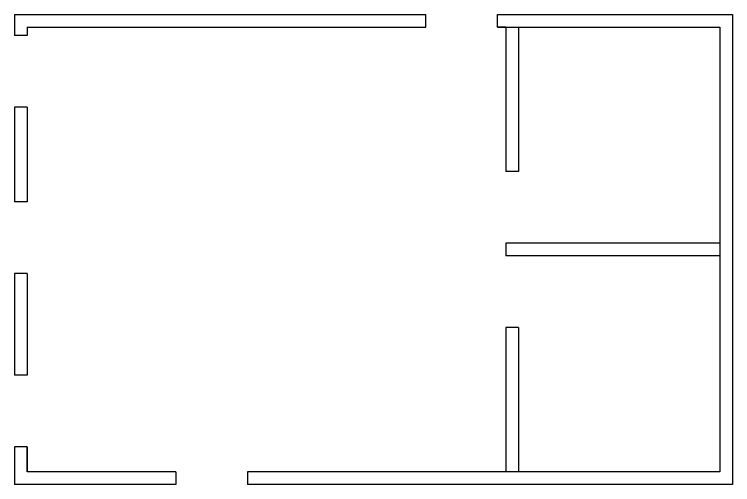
# Model space of a CAD drawing. Header units: millimetres. Extents: x 30849 to 148306, y 28561 to 116154.
# Drawn here: x 30849 to 39374, y 28561 to 34142 of the extents above; entities that cross this region are included whole.
import ezdxf

# ---------------------------------------------------------------- set-up
doc = ezdxf.new("R2010")
doc.units = ezdxf.units.MM
doc.header["$MEASUREMENT"] = 0

msp = doc.modelspace()

# ---------------------------------------------------------------- linework, layer by layer
for p, q in [((30848.71, 34142.18), (35733.71, 34142.18)), ((30848.71, 34142.18), (30848.71, 33892.18)), ((35733.71, 33992.18), (35733.71, 34142.18)), ((36583.71, 33992.18), (36583.71, 34142.18)), ((36583.71, 34142.18), (39373.71, 34142.18)), ((39373.71, 34142.18), (39373.71, 28561.18)), ((30998.71, 33992.18), (35733.71, 33992.18)), ((30998.71, 33992.18), (30998.71, 33892.18)), ((30998.71, 33992.18), (30998.71, 33892.18)), ((36683.71, 33992.18), (36583.71, 33992.18)), ((36583.71, 33992.18), (39223.71, 33992.18)), ((36683.71, 33992.18), (36683.71, 32276.68)), ((36833.71, 33992.18), (36833.71, 32276.68)), ((39223.71, 33992.18), (39223.71, 28711.18)), ((30998.71, 33892.18), (30848.71, 33892.18)), ((30998.71, 33042.18), (30848.71, 33042.18)), ((30848.71, 33042.18), (30848.71, 31918.36)), ((30998.71, 33042.18), (30998.71, 31918.36)), ((36833.71, 32276.68), (36683.71, 32276.68)), ((30998.71, 31918.36), (30848.71, 31918.36)), ((36833.71, 31426.68), (36683.71, 31426.68)), ((36683.71, 31426.68), (36683.71, 31276.68)), ((39223.71, 31426.68), (36833.71, 31426.68)), ((36833.71, 31276.68), (36683.71, 31276.68)), ((39223.71, 31276.68), (36833.71, 31276.68)), ((30998.71, 31068.36), (30848.71, 31068.36)), ((30848.71, 31068.36), (30848.71, 29861.18)), ((30998.71, 31068.36), (30998.71, 29861.18)), ((36833.71, 30426.68), (36683.71, 30426.68)), ((36683.71, 30426.68), (36683.71, 28711.18)), ((36833.71, 30426.68), (36833.71, 28711.18)), ((30998.71, 29861.18), (30848.71, 29861.18)), ((30998.71, 29011.18), (30848.71, 29011.18)), ((30848.71, 29011.18), (30848.71, 28561.18)), ((30998.71, 28711.18), (30998.71, 29011.18)), ((30998.71, 29011.18), (30998.71, 28711.18)), ((32764.78, 28711.18), (30998.71, 28711.18)), ((32764.78, 28711.18), (32764.78, 28561.18)), ((39223.71, 28711.18), (33614.78, 28711.18)), ((33614.78, 28711.18), (33614.78, 28561.18)), ((32764.78, 28561.18), (30848.71, 28561.18)), ((39373.71, 28561.18), (33614.78, 28561.18))]:
    msp.add_line(p, q)

doc.saveas('drawing.dxf')
